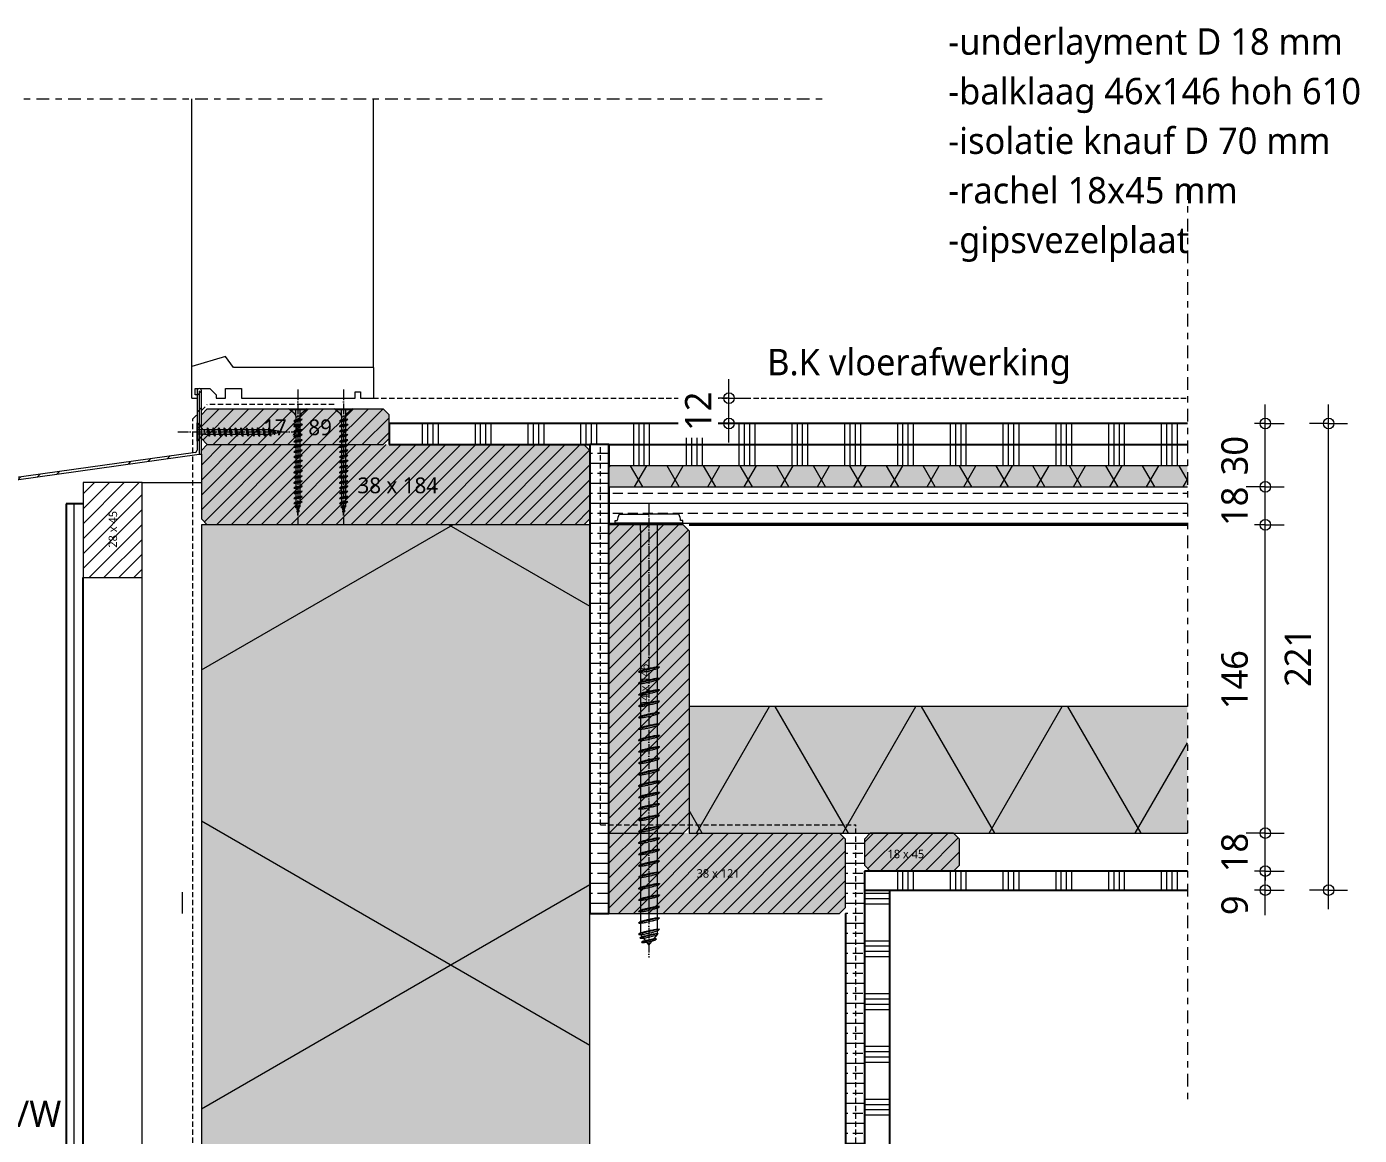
# Model space of a CAD drawing. Header units: millimetres. Extents: x 2927 to 18500, y -7154 to 6447.
# Drawn here: x 15997 to 16629, y -25 to 500 of the extents above; entities that cross this region are included whole.
import ezdxf

# ---------------------------------------------------------------- set-up
doc = ezdxf.new("R2010")
doc.units = ezdxf.units.MM
for name, pattern in [('MV_center', [15, 6, -3, 3, -3]), ('MV_hartlijn_staal', [6.6, 5, -0.8, 0, -0.8]), ('MV_hidden', [3.75, 2.5, -1.25])]:
    doc.linetypes.add(name, pattern=pattern)
for name, color, linetype, lineweight in [('A-ANNO-DIMS', 211, 'Continuous', 13), ('A-ANNO-DIMS-5', 211, 'Continuous', 13), ('A-ANNO-NOTE', 131, 'Continuous', 18), ('A-DETL', 90, 'Continuous', 13), ('A-DETL-GENF', 92, 'Continuous', 18), ('A-DETL-MEDM', 33, 'Continuous', 18), ('G-ANNO-TEXT', 231, 'Continuous', 13)]:
    doc.layers.add(name, color=color, linetype=linetype, lineweight=lineweight)
doc.styles.add('Segoe UI', font='segoeui.ttf', dxfattribs={"height": 7.5})
doc.styles.add('Segoe UI_1', font='segoeui.ttf', dxfattribs={"height": 4})
doc.styles.add('Segoe UI_3', font='segoeui.ttf', dxfattribs={"height": 12.5})
doc.dimstyles.new('2_5_mm', dxfattribs={"dimscale": 304.8, "dimtxt": 13.092049, "dimasz": 0.016404, "dimexe": 0.029528, "dimexo": 0.0625, "dimgap": 0.014764, "dimtad": 1, "dimdec": 0, "dimzin": 0, "dimdsep": 46, "dimtxsty": 'Segoe UI_3', "dimblk1": 'DOTBLANK', "dimblk2": 'DOTBLANK', "dimsah": 1, "dimcen": 0.09, "dimdle": 0.029528, "dimazin": 0, "dimtfac": 1, "dimtdec": 4, "dimtix": 1, "dimtmove": 0, "dimatfit": 3, "dimfxl": 0.029528, "dimfxlon": 1, "dimtvp": 1, "dimtfill": 1, "dimtolj": 1, "dimtzin": 0, "dimarcsym": 2})
doc.dimstyles.new('2_5_mm_2', dxfattribs={"dimscale": 304.8, "dimtxt": 13.092049, "dimasz": 0.016404, "dimexe": 0.029528, "dimexo": 0.0625, "dimgap": 0.014764, "dimtad": 1, "dimdec": 0, "dimzin": 0, "dimdsep": 46, "dimtxsty": 'Segoe UI_3', "dimblk1": 'DOTBLANK', "dimblk2": 'DOTBLANK', "dimsah": 1, "dimcen": 0.09, "dimdle": 0.029528, "dimazin": 0, "dimtfac": 1, "dimtdec": 4, "dimtix": 1, "dimtmove": 1, "dimatfit": 3, "dimfxl": 0.029528, "dimfxlon": 1, "dimtvp": 1, "dimtfill": 1, "dimtolj": 1, "dimtzin": 0, "dimarcsym": 2})
pattern_1 = [(0, (0, 0), (0, 9.476), []), (0, (0, 4.738), (0, 9.476), [4.738, -2.369])]
pattern_2 = [(90, (10, 0), (-25, 1e-15), []), (90, (12.5, 0), (-25, 1e-15), []), (90, (15, 0), (-25, 1e-15), []), (90, (17.5, 0), (-25, 1e-15), [])]

# ---------------------------------------------------------------- blocks, each defined once
blk = doc.blocks.new('00 hout-rechthoekig - SLS 38x121-4311491-Details Domera')
at = {"layer": 'A-DETL-GENF'}
blk.add_hatch(color=256, dxfattribs=at).paths.add_polyline_path([(9, -38), (118.17, -38), (121, -35.17), (121, -2.83), (118.17, 0), (9, 0), (9, -35.17)])
at = {"layer": 'A-DETL-MEDM', "lineweight": 13}
h = blk.add_hatch(dxfattribs=at)
h.set_pattern_fill('FP_306', color=256, style=0, pattern_type=2)
h.set_pattern_definition([(45, (-16264.233, -118.484), (-3.5355339, 3.5355339), [])])
h.paths.add_polyline_path([(9, -38), (118.17, -38), (121, -35.17), (121, -2.83), (118.17, 0), (9, 0), (9, -35.17)])
at = {"layer": 'A-DETL-MEDM'}
for p, q in [((118.17, 0), (121, -2.83)), ((118.17, 0), (121, -2.83)), ((121, -35.17), (121, -2.83)), ((121, -35.17), (118.17, -38)), ((118.17, -38), (121, -35.17)), ((9, -38), (118.17, -38))]:
    blk.add_line(p, q, dxfattribs=at)
blk = doc.blocks.new('42_isolatie - Type 1-4084879-Details Domera')
at = {"layer": 'A-DETL-GENF'}
blk.add_hatch(color=256, dxfattribs=at).paths.add_polyline_path([(236.28, 0.8), (236.28, 60.8), (0.28, 60.8), (0.28, 0.8), (128.28, 0.8)])
at = {"layer": 'A-DETL-GENF', "lineweight": 13}
h = blk.add_hatch(dxfattribs=at)
h.set_pattern_fill('FP_308', color=256, style=0, pattern_type=2)
h.set_pattern_definition([(60, (0, 60.8), (-51.962, 30), []), (120, (0, 60.8), (-51.962, -30), [])])
h.paths.add_polyline_path([(236.28, 0.8), (236.28, 60.8), (0.28, 60.8), (0.28, 0.8), (128.28, 0.8)])
at = {"layer": 'A-DETL-GENF'}
for p, q in [((236.28, 60.8), (0.28, 60.8)), ((0.28, 60.8), (0.28, 3.63)), ((236.28, 60.8), (0.28, 60.8)), ((0.28, 3.63), (0.28, 0.8)), ((0.28, 0.8), (83.28, 0.8)), ((0.28, 0.8), (83.28, 0.8)), ((128.28, 0.8), (236.28, 0.8)), ((128.28, 0.8), (236.28, 0.8))]:
    blk.add_line(p, q, dxfattribs=at)
blk = doc.blocks.new('00 hout-rechthoekig - SLS 38x184-V255-Details Domera')
at = {"layer": 'A-DETL-GENF'}
blk.add_hatch(color=256, dxfattribs=at).paths.add_polyline_path([(134.76, -38), (181.17, -38), (184, -35.17), (184, -2.83), (181.17, 0), (2.83, 0), (0, -2.9), (0, -35.17), (2.83, -38)])
at = {"layer": 'A-DETL-MEDM', "lineweight": 13}
h = blk.add_hatch(dxfattribs=at)
h.set_pattern_fill('FP_310', color=256, style=0, pattern_type=2)
h.set_pattern_definition([(45, (-16080.233, -302.484), (-3.5355339, 3.5355339), [])])
h.paths.add_polyline_path([(134.76, -38), (181.17, -38), (184, -35.17), (184, -2.83), (181.17, 0), (2.83, 0), (0, -2.9), (0, -35.17), (2.83, -38)])
at = {"layer": 'A-DETL-MEDM'}
for p, q in [((0, -2.83), (2.83, 0)), ((2.83, 0), (0, -2.83)), ((181.17, 0), (184, -2.83)), ((0, -4.5), (0, -35.17)), ((181.17, 0), (184, -2.83)), ((2.83, -38), (0, -35.17)), ((0, -35.17), (2.83, -38)), ((184, -35.17), (181.17, -38)), ((181.17, -38), (184, -35.17))]:
    blk.add_line(p, q, dxfattribs=at)
blk = doc.blocks.new('00 hout-rechthoekig - SLS 17x89-4311496-Details Domera')
at = {"layer": 'A-DETL-GENF'}
blk.add_hatch(color=256, dxfattribs=at).paths.add_polyline_path([(86.17, -17), (89, -14.17), (89, -2.83), (86.17, 0), (2.83, 0), (0, -2.83), (0, -14.17), (2.83, -17)])
at = {"layer": 'A-DETL-MEDM', "lineweight": 13}
h = blk.add_hatch(dxfattribs=at)
h.set_pattern_fill('FP_333', color=256, style=0, pattern_type=2)
h.set_pattern_definition([(45, (-16080.233, -319.484), (-3.5355339, 3.5355339), [])])
h.paths.add_polyline_path([(86.17, -17), (89, -14.17), (89, -2.83), (86.17, 0), (2.83, 0), (0, -2.83), (0, -14.17), (2.83, -17)])
at = {"layer": 'A-DETL-MEDM'}
for p, q in [((0, -2.83), (2.83, 0)), ((2.83, 0), (0, -2.83)), ((2.83, 0), (86.17, 0)), ((86.17, 0), (89, -2.83)), ((86.17, 0), (89, -2.83)), ((89, -7), (89, -2.83)), ((2.83, -17), (0, -14.17)), ((0, -14.17), (2.83, -17)), ((2.83, -17), (86.17, -17)), ((89, -14.17), (86.17, -17)), ((86.17, -17), (89, -14.17))]:
    blk.add_line(p, q, dxfattribs=at)
blk = doc.blocks.new('28 schroeven 2D - Verzonken schroef 4_0x50mm-V274-Details Domera')
at = {"layer": 'A-DETL-GENF', "linetype": 'MV_hartlijn_staal', "lineweight": 13}
blk.add_line((0, 9.1), (0, -55), dxfattribs=at)
at = {"layer": 'A-DETL-GENF', "lineweight": 5}
for p, q in [((-4.4, 0), (4.4, 0)), ((-1.54, -2.4), (-4.4, 0)), ((4.4, 0), (1.54, -2.4)), ((-4.04, -0.3), (4.04, -0.3)), ((2, -4.97), (-2, -5.9)), ((-2, -5.9), (-1.25, -5.26)), ((-1, -4), (1.03, -3.26)), ((-1, -3.55), (-1, -45)), ((1, -45), (1, -3.55)), ((1.25, -5.61), (2, -4.97)), ((2, -7.41), (-2, -8.34)), ((-2, -8.34), (-1.25, -7.7)), ((2, -9.84), (-2, -10.77)), ((-2, -10.77), (-1.25, -10.13)), ((2, -12.28), (-2, -13.21)), ((-2, -13.21), (-1.25, -12.57)), ((1.25, -8.05), (2, -7.41)), ((1.25, -10.48), (2, -9.84)), ((1.25, -12.92), (2, -12.28)), ((2, -14.72), (-2, -15.65)), ((-2, -15.65), (-1.25, -15.01)), ((2, -17.15), (-2, -18.09)), ((-2, -18.09), (-1.25, -17.45)), ((1.25, -15.36), (2, -14.72)), ((1.25, -17.79), (2, -17.15)), ((2, -19.59), (-2, -20.52)), ((-2, -20.52), (-1.25, -19.88)), ((2, -22.03), (-2, -22.96)), ((-2, -22.96), (-1.25, -22.32)), ((2, -24.47), (-2, -25.4)), ((-2, -25.4), (-1.25, -24.76)), ((1.25, -20.23), (2, -19.59)), ((1.25, -22.67), (2, -22.03)), ((1.25, -25.11), (2, -24.47)), ((2, -26.9), (-2, -27.83)), ((-2, -27.83), (-1.25, -27.19)), ((2, -29.34), (-2, -30.27)), ((-2, -30.27), (-1.25, -29.63)), ((1.25, -27.54), (2, -26.9)), ((1.25, -29.98), (2, -29.34)), ((2, -31.78), (-2, -32.71)), ((-2, -32.71), (-1.25, -32.07)), ((2, -34.21), (-2, -35.15)), ((-2, -35.15), (-1.25, -34.51)), ((2, -36.65), (-2, -37.58)), ((-2, -37.58), (-1.25, -36.94)), ((1.25, -32.42), (2, -31.78)), ((1.25, -34.85), (2, -34.21)), ((1.25, -37.29), (2, -36.65)), ((2, -39.09), (-2, -40.02)), ((-2, -40.02), (-1.25, -39.38)), ((2, -41.53), (-2, -42.46)), ((-2, -42.46), (-1.25, -41.82)), ((2, -43.96), (-2, -44.89)), ((1.25, -39.73), (2, -39.09)), ((1.25, -42.17), (2, -41.53)), ((1.25, -44.6), (2, -43.96)), ((-2, -44.89), (-1.25, -44.25)), ((-1.26, -46.66), (-0.51, -46.02)), ((1.26, -46.07), (-1.26, -46.66)), ((-1, -45), (0, -50)), ((-0.52, -48.71), (0.23, -48.07)), ((0.52, -48.47), (-0.52, -48.71)), ((-0.23, -49.11), (0.52, -48.47)), ((0, -50), (1, -45)), ((0.51, -46.71), (1.26, -46.07))]:
    blk.add_line(p, q, dxfattribs=at)
at = {"layer": 'A-DETL-GENF'}
for p, q in [((-1, -3.55), (-1, 0)), ((1, -3.55), (1, 0))]:
    blk.add_line(p, q, dxfattribs=at)
at = {"layer": 'A-DETL-GENF', "lineweight": 5}
for centre, start, end in [((-2.5, -3.55), 360, 50), ((2.5, -3.55), 130, 180)]:
    blk.add_arc(centre, 1.5, start, end, dxfattribs=at)
for points in [[(-2, -5.9), (-1.5, -6.14), (1.25, -5.61)], [(-1.25, -5.26), (1.8, -4.75), (2, -4.97)], [(-2, -8.34), (-1.5, -8.58), (1.25, -8.05)], [(-2, -10.77), (-1.5, -11.01), (1.25, -10.48)], [(-1.25, -7.7), (1.8, -7.19), (2, -7.41)], [(-1.25, -10.13), (1.8, -9.62), (2, -9.84)], [(-1.25, -12.57), (1.8, -12.06), (2, -12.28)], [(-2, -13.21), (-1.5, -13.45), (1.25, -12.92)], [(-2, -15.65), (-1.5, -15.89), (1.25, -15.36)], [(-2, -18.09), (-1.5, -18.33), (1.25, -17.79)], [(-1.25, -15.01), (1.8, -14.5), (2, -14.72)], [(-1.25, -17.45), (1.8, -16.94), (2, -17.15)], [(-2, -20.52), (-1.5, -20.76), (1.25, -20.23)], [(-2, -22.96), (-1.5, -23.2), (1.25, -22.67)], [(-2, -25.4), (-1.5, -25.64), (1.25, -25.11)], [(-1.25, -19.88), (1.8, -19.37), (2, -19.59)], [(-1.25, -22.32), (1.8, -21.81), (2, -22.03)], [(-1.25, -24.76), (1.8, -24.25), (2, -24.47)], [(-2, -27.83), (-1.5, -28.07), (1.25, -27.54)], [(-2, -30.27), (-1.5, -30.51), (1.25, -29.98)], [(-1.25, -27.19), (1.8, -26.68), (2, -26.9)], [(-1.25, -29.63), (1.8, -29.12), (2, -29.34)], [(-2, -32.71), (-1.5, -32.95), (1.25, -32.42)], [(-2, -35.15), (-1.5, -35.39), (1.25, -34.85)], [(-2, -37.58), (-1.5, -37.82), (1.25, -37.29)], [(-1.25, -32.07), (1.8, -31.56), (2, -31.78)], [(-1.25, -34.51), (1.8, -34), (2, -34.21)], [(-1.25, -36.94), (1.8, -36.43), (2, -36.65)], [(-2, -40.02), (-1.5, -40.26), (1.25, -39.73)], [(-2, -42.46), (-1.5, -42.7), (1.25, -42.17)], [(-1.25, -39.38), (1.8, -38.87), (2, -39.09)], [(-1.25, -41.82), (1.8, -41.31), (2, -41.53)], [(-1.25, -44.25), (1.8, -43.74), (2, -43.96)], [(-2, -44.89), (-1.5, -45.13), (1.25, -44.6)], [(-1.26, -46.66), (-1, -46.82), (0.51, -46.71)], [(-0.52, -48.71), (-0.51, -48.79), (-0.23, -49.11)], [(-0.51, -46.02), (1.16, -45.94), (1.26, -46.07)], [(0.23, -48.07), (0.53, -48.42), (0.52, -48.47)]]:
    blk.add_open_spline(points, degree=2, dxfattribs=at)
blk = doc.blocks.new('42_isolatie - Type 1-4084874-Details Domera')
at = {"layer": 'A-DETL-GENF'}
blk.add_hatch(color=256, dxfattribs=at).paths.add_polyline_path([(274.28, 0.8), (274.28, 10.8), (0.28, 10.8), (0.28, 0.8)])
at = {"layer": 'A-DETL-GENF', "lineweight": 13}
h = blk.add_hatch(dxfattribs=at)
h.set_pattern_fill('FP_309', color=256, style=0, pattern_type=2)
h.set_pattern_definition([(60, (-2375.531, 120.812), (-12.99038, 7.5), []), (120, (-2375.531, 120.812), (-12.99038, -7.5), [])])
h.paths.add_polyline_path([(274.28, 0.8), (274.28, 10.8), (0.28, 10.8), (0.28, 0.8)])
at = {"layer": 'A-DETL-GENF'}
for p, q in [((274.28, 10.8), (0.28, 10.8)), ((0.28, 10.8), (0.28, 0.8)), ((274.28, 10.8), (0.28, 10.8)), ((0.28, 0.8), (274.28, 0.8)), ((0.28, 0.8), (274.28, 0.8))]:
    blk.add_line(p, q, dxfattribs=at)
blk = doc.blocks.new('00 hout-rechthoekig - Vuren 44x146-V278-Details Domera')
at = {"layer": 'A-DETL-GENF'}
blk.add_hatch(color=256, dxfattribs=at).paths.add_polyline_path([(146, -38), (146, -2.83), (143.17, 0), (2.83, 0), (0, -2.83), (0, -38), (143.17, -38)])
at = {"layer": 'A-DETL-MEDM', "lineweight": 13}
h = blk.add_hatch(dxfattribs=at)
h.set_pattern_fill('FP_336', color=256, style=0, pattern_type=2)
h.set_pattern_definition([(135, (264.484, -16311.233), (-3.5355339, -3.5355339), [])])
h.paths.add_polyline_path([(146, -38), (146, -2.83), (143.17, 0), (2.83, 0), (0, -2.83), (0, -38), (143.17, -38)])
at = {"layer": 'A-DETL-MEDM'}
for p, q in [((0, -2.83), (2.83, 0)), ((2.83, 0), (0, -2.83)), ((2.83, 0), (143.17, 0)), ((143.17, 0), (146, -2.83)), ((0, -2.83), (0, -38)), ((143.17, 0), (146, -2.83)), ((146, -38), (146, -2.83))]:
    blk.add_line(p, q, dxfattribs=at)
blk = doc.blocks.new('00 hout-rechthoekig - Vuren 18x45-V279-Details Domera')
at = {"layer": 'A-DETL-GENF'}
blk.add_hatch(color=256, dxfattribs=at).paths.add_polyline_path([(42.17, 0), (2.83, 0), (0, -2.83), (0, -15.17), (2.83, -18), (42.17, -18), (45, -15.17), (45, -2.83)])
at = {"layer": 'A-DETL-MEDM', "lineweight": 13}
h = blk.add_hatch(dxfattribs=at)
h.set_pattern_fill('FP_337', color=256, style=0, pattern_type=2)
h.set_pattern_definition([(225, (16439.233, 100.484), (3.5355339, -3.5355339), [])])
h.paths.add_polyline_path([(42.17, 0), (2.83, 0), (0, -2.83), (0, -15.17), (2.83, -18), (42.17, -18), (45, -15.17), (45, -2.83)])
at = {"layer": 'A-DETL-MEDM'}
for p, q in [((0, -2.83), (2.83, 0)), ((2.83, 0), (0, -2.83)), ((42.17, 0), (45, -2.83)), ((0, -2.83), (0, -15.17)), ((42.17, 0), (45, -2.83)), ((45, -15.17), (45, -2.83)), ((2.83, -18), (0, -15.17)), ((0, -15.17), (2.83, -18)), ((2.83, -18), (42.17, -18)), ((45, -15.17), (42.17, -18)), ((42.17, -18), (45, -15.17))]:
    blk.add_line(p, q, dxfattribs=at)
blk = doc.blocks.new('42_isolatie - Type 1-4084875-Details Domera')
at = {"layer": 'A-DETL-GENF'}
blk.add_hatch(color=256, dxfattribs=at).paths.add_polyline_path([(219.74, 0.8), (669.88, 0.8), (669.88, 184.8), (219.74, 184.8), (219.74, 50.04)])
at = {"layer": 'A-DETL-GENF', "lineweight": 13}
h = blk.add_hatch(dxfattribs=at)
h.set_pattern_fill('FP_24', color=256, style=0, pattern_type=2)
h.set_pattern_definition([(60, (-2126.39, 181.76), (-155.885, 90), []), (120, (-2126.39, 181.76), (-155.885, -90), [])])
h.paths.add_polyline_path([(219.74, 0.8), (669.88, 0.8), (669.88, 184.8), (219.74, 184.8), (219.74, 50.04)])
at = {"layer": 'A-DETL-GENF'}
for p, q in [((669.88, 184.8), (219.74, 184.8)), ((669.88, 184.8), (219.74, 184.8)), ((669.88, 0.8), (669.88, 184.8)), ((669.88, 0.8), (669.88, 184.8)), ((219.74, 0.8), (485.88, 0.8)), ((219.74, 0.8), (485.88, 0.8)), ((485.88, 0.8), (669.88, 0.8))]:
    blk.add_line(p, q, dxfattribs=at)
blk = doc.blocks.new('28 schroeven 2D - Tellerkop-schroef 10_0x200mm-4082163-Details Domera')
at = {"layer": 'A-DETL-GENF', "linetype": 'MV_hartlijn_staal', "lineweight": 13}
blk.add_line((0, 9.1), (0, -205.9), dxfattribs=at)
at = {"layer": 'A-DETL-GENF', "lineweight": 5}
for p, q in [((-16, 0), (-16, 1)), ((-16, 1), (-15, 1)), ((-14.2, 4), (0, 4)), ((14.2, 4), (0, 4)), ((16, 1), (15, 1)), ((16, 0), (16, 1)), ((-16, 0), (16, 0)), ((-4, -3.55), (-4, -195)), ((4, -195), (4, -3.55)), ((5, -68.31), (-5, -70.64)), ((4.25, -68.95), (5, -68.31)), ((-5, -70.64), (-4.25, -70)), ((5, -73.71), (-5, -76.04)), ((-5, -76.04), (-4.25, -75.4)), ((4.25, -74.35), (5, -73.71)), ((5, -79.12), (-5, -81.44)), ((-5, -81.44), (-4.25, -80.8)), ((4.25, -79.76), (5, -79.12)), ((5, -84.52), (-5, -86.85)), ((-5, -86.85), (-4.25, -86.21)), ((4.25, -85.16), (5, -84.52)), ((5, -89.92), (-5, -92.25)), ((-5, -92.25), (-4.25, -91.61)), ((4.25, -90.56), (5, -89.92)), ((5, -95.32), (-5, -97.65)), ((-5, -97.65), (-4.25, -97.01)), ((5, -100.73), (-5, -103.05)), ((4.25, -95.96), (5, -95.32)), ((4.25, -101.37), (5, -100.73)), ((-5, -103.05), (-4.25, -102.41)), ((5, -106.13), (-5, -108.46)), ((4.25, -106.77), (5, -106.13)), ((-5, -108.46), (-4.25, -107.82)), ((5, -111.53), (-5, -113.86)), ((-5, -113.86), (-4.25, -113.22)), ((4.25, -112.17), (5, -111.53)), ((5, -116.93), (-5, -119.26)), ((-5, -119.26), (-4.25, -118.62)), ((4.25, -117.57), (5, -116.93)), ((5, -122.34), (-5, -124.66)), ((-5, -124.66), (-4.25, -124.02)), ((4.25, -122.98), (5, -122.34)), ((5, -127.74), (-5, -130.07)), ((-5, -130.07), (-4.25, -129.43)), ((4.25, -128.38), (5, -127.74)), ((5, -133.14), (-5, -135.47)), ((-5, -135.47), (-4.25, -134.83)), ((5, -138.54), (-5, -140.87)), ((4.25, -133.78), (5, -133.14)), ((4.25, -139.18), (5, -138.54)), ((-5, -140.87), (-4.25, -140.23)), ((5, -143.94), (-5, -146.27)), ((4.25, -144.58), (5, -143.94)), ((-5, -146.27), (-4.25, -145.63)), ((5, -149.35), (-5, -151.68)), ((-5, -151.68), (-4.25, -151.04)), ((4.25, -149.99), (5, -149.35)), ((5, -154.75), (-5, -157.08)), ((-5, -157.08), (-4.25, -156.44)), ((4.25, -155.39), (5, -154.75)), ((5, -160.15), (-5, -162.48)), ((-5, -162.48), (-4.25, -161.84)), ((4.25, -160.79), (5, -160.15)), ((5, -165.55), (-5, -167.88)), ((-5, -167.88), (-4.25, -167.24)), ((4.25, -166.19), (5, -165.55)), ((5, -170.96), (-5, -173.28)), ((-5, -173.28), (-4.25, -172.64)), ((5, -176.36), (-5, -178.69)), ((4.25, -171.6), (5, -170.96)), ((4.25, -177), (5, -176.36)), ((-5, -178.69), (-4.25, -178.05)), ((5, -181.76), (-5, -184.09)), ((4.25, -182.4), (5, -181.76)), ((-5, -184.09), (-4.25, -183.45)), ((5, -187.16), (-5, -189.49)), ((-5, -189.49), (-4.25, -188.85)), ((4.25, -187.8), (5, -187.16)), ((5, -192.57), (-5, -194.89)), ((-5, -194.89), (-4.25, -194.25)), ((4.26, -194.67), (-4.26, -196.66)), ((-4, -195), (0, -200)), ((0, -200), (4, -195)), ((3.51, -195.31), (4.26, -194.67)), ((4.25, -193.21), (5, -192.57)), ((-4.26, -196.66), (-3.51, -196.02)), ((3.52, -197.07), (-3.52, -198.71)), ((-3.52, -198.71), (-2.77, -198.07)), ((2.77, -197.71), (3.52, -197.07))]:
    blk.add_line(p, q, dxfattribs=at)
at = {"layer": 'A-DETL-GENF'}
for p, q in [((-4, -3.55), (-4, 0)), ((4, -3.55), (4, 0))]:
    blk.add_line(p, q, dxfattribs=at)
at = {"layer": 'A-DETL-GENF', "lineweight": 5}
for centre, start, end in [((-6.79, 0.41), 154.12592, 175.87408), ((6.79, 0.41), 4.12592, 25.87408)]:
    blk.add_arc(centre, 8.23, start, end, dxfattribs=at)
for points in [[(-5, -70.64), (-3.5, -71.2), (4.25, -68.95)], [(-4.25, -70), (4.37, -67.74), (5, -68.31)], [(-5, -76.04), (-3.5, -76.6), (4.25, -74.35)], [(-4.25, -75.4), (4.37, -73.14), (5, -73.71)], [(-5, -81.44), (-3.5, -82), (4.25, -79.76)], [(-4.25, -80.8), (4.37, -78.54), (5, -79.12)], [(-5, -86.85), (-3.5, -87.41), (4.25, -85.16)], [(-4.25, -86.21), (4.37, -83.95), (5, -84.52)], [(-5, -92.25), (-3.5, -92.81), (4.25, -90.56)], [(-4.25, -91.61), (4.37, -89.35), (5, -89.92)], [(-5, -97.65), (-3.5, -98.21), (4.25, -95.96)], [(-4.25, -97.01), (4.37, -94.75), (5, -95.32)], [(-4.25, -102.41), (4.37, -100.15), (5, -100.73)], [(-5, -103.05), (-3.5, -103.61), (4.25, -101.37)], [(-5, -108.46), (-3.5, -109.02), (4.25, -106.77)], [(-4.25, -107.82), (4.37, -105.56), (5, -106.13)], [(-5, -113.86), (-3.5, -114.42), (4.25, -112.17)], [(-4.25, -113.22), (4.37, -110.96), (5, -111.53)], [(-5, -119.26), (-3.5, -119.82), (4.25, -117.57)], [(-4.25, -118.62), (4.37, -116.36), (5, -116.93)], [(-5, -124.66), (-3.5, -125.22), (4.25, -122.98)], [(-4.25, -124.02), (4.37, -121.76), (5, -122.34)], [(-5, -130.07), (-3.5, -130.62), (4.25, -128.38)], [(-4.25, -129.43), (4.37, -127.16), (5, -127.74)], [(-5, -135.47), (-3.5, -136.03), (4.25, -133.78)], [(-4.25, -134.83), (4.37, -132.57), (5, -133.14)], [(-4.25, -140.23), (4.37, -137.97), (5, -138.54)], [(-5, -140.87), (-3.5, -141.43), (4.25, -139.18)], [(-5, -146.27), (-3.5, -146.83), (4.25, -144.58)], [(-4.25, -145.63), (4.37, -143.37), (5, -143.94)], [(-5, -151.68), (-3.5, -152.23), (4.25, -149.99)], [(-4.25, -151.04), (4.37, -148.77), (5, -149.35)], [(-5, -157.08), (-3.5, -157.64), (4.25, -155.39)], [(-4.25, -156.44), (4.37, -154.18), (5, -154.75)], [(-5, -162.48), (-3.5, -163.04), (4.25, -160.79)], [(-4.25, -161.84), (4.37, -159.58), (5, -160.15)], [(-5, -167.88), (-3.5, -168.44), (4.25, -166.19)], [(-4.25, -167.24), (4.37, -164.98), (5, -165.55)], [(-5, -173.28), (-3.5, -173.84), (4.25, -171.6)], [(-4.25, -172.64), (4.37, -170.38), (5, -170.96)], [(-4.25, -178.05), (4.37, -175.79), (5, -176.36)], [(-5, -178.69), (-3.5, -179.25), (4.25, -177)], [(-5, -184.09), (-3.5, -184.65), (4.25, -182.4)], [(-4.25, -183.45), (4.37, -181.19), (5, -181.76)], [(-5, -189.49), (-3.5, -190.05), (4.25, -187.8)], [(-4.25, -188.85), (4.37, -186.59), (5, -187.16)], [(-5, -194.89), (-3.5, -195.45), (4.25, -193.21)], [(-4.26, -196.66), (-3.01, -197.14), (3.51, -195.31)], [(-4.25, -194.25), (4.37, -191.99), (5, -192.57)], [(-3.51, -196.02), (3.73, -194.19), (4.26, -194.67)], [(-3.52, -198.71), (-2.51, -199.11), (2.77, -197.71)], [(-2.77, -198.07), (3.1, -196.67), (3.52, -197.07)]]:
    blk.add_open_spline(points, degree=2, dxfattribs=at)
blk = doc.blocks.new('00 hout rechthoekig - 28x45-V281-Details Domera')
at = {"layer": 'A-DETL-GENF', "lineweight": 13}
h = blk.add_hatch(dxfattribs=at)
h.set_pattern_fill('FP_340', color=256, style=0, pattern_type=2)
h.set_pattern_definition([(315, (-239.469, 16024.233), (3.5355339, 3.5355339), [])])
h.paths.add_polyline_path([(0, -28), (45, -28), (45, 0), (0, 0)])
at = {"layer": 'A-DETL-MEDM'}
for p, q in [((45, 0), (0, 0)), ((0, 0), (0, -28)), ((45, -28), (45, 0)), ((0, -28), (45, -28))]:
    blk.add_line(p, q, dxfattribs=at)
blk = doc.blocks.new('NLRS_00_DI_maskeer - Type 1-4234738-Details Domera')
at = {"layer": 'A-DETL-GENF', "linetype": 'MV_center'}
blk.add_line((-100, 0), (334.5, 0), dxfattribs=at)
blk = doc.blocks.new('NLRS_00_DI_maskeer - Type 1-4235190-Details Domera')
at = {"layer": 'A-DETL-GENF', "linetype": 'MV_center'}
blk.add_line((333, 0), (-100, 0), dxfattribs=at)
blk = doc.blocks.new('28 schroeven 2D - Verzonken schroef 4_0x40mm-3245472-Details Domera')
at = {"layer": 'A-DETL-GENF', "linetype": 'MV_hartlijn_staal', "lineweight": 13}
blk.add_line((0, 9.1), (0, -45.9), dxfattribs=at)
at = {"layer": 'A-DETL-GENF', "lineweight": 5}
for p, q in [((-4.4, 0), (4.4, 0)), ((-1.54, -2.4), (-4.4, 0)), ((4.4, 0), (1.54, -2.4)), ((-4.04, -0.3), (4.04, -0.3)), ((2, -4.97), (-2, -5.9)), ((-2, -5.9), (-1.25, -5.26)), ((-1, -4), (1.03, -3.26)), ((-1, -3.55), (-1, -35)), ((1, -35), (1, -3.55)), ((1.25, -5.61), (2, -4.97)), ((2, -7.6), (-2, -8.54)), ((-2, -8.54), (-1.25, -7.9)), ((2, -10.24), (-2, -11.17)), ((-2, -11.17), (-1.25, -10.53)), ((1.25, -8.24), (2, -7.6)), ((1.25, -10.88), (2, -10.24)), ((2, -12.88), (-2, -13.81)), ((-2, -13.81), (-1.25, -13.17)), ((2, -15.51), (-2, -16.44)), ((-2, -16.44), (-1.25, -15.8)), ((2, -18.15), (-2, -19.08)), ((-2, -19.08), (-1.25, -18.44)), ((1.25, -13.52), (2, -12.88)), ((1.25, -16.15), (2, -15.51)), ((1.25, -18.79), (2, -18.15)), ((2, -20.78), (-2, -21.71)), ((-2, -21.71), (-1.25, -21.07)), ((2, -23.42), (-2, -24.35)), ((-2, -24.35), (-1.25, -23.71)), ((1.25, -21.42), (2, -20.78)), ((1.25, -24.06), (2, -23.42)), ((2, -26.06), (-2, -26.99)), ((-2, -26.99), (-1.25, -26.35)), ((2, -28.69), (-2, -29.62)), ((-2, -29.62), (-1.25, -28.98)), ((2, -31.33), (-2, -32.26)), ((1.25, -26.7), (2, -26.06)), ((1.25, -29.33), (2, -28.69)), ((1.25, -31.97), (2, -31.33)), ((-2, -32.26), (-1.25, -31.62)), ((2, -33.96), (-2, -34.89)), ((-2, -34.89), (-1.25, -34.25)), ((-1.26, -36.66), (-0.51, -36.02)), ((1.26, -36.07), (-1.26, -36.66)), ((-1, -35), (0, -40)), ((0, -40), (1, -35)), ((0.51, -36.71), (1.26, -36.07)), ((1.25, -34.6), (2, -33.96)), ((-0.52, -38.71), (0.23, -38.07)), ((0.52, -38.47), (-0.52, -38.71)), ((-0.23, -39.11), (0.52, -38.47))]:
    blk.add_line(p, q, dxfattribs=at)
at = {"layer": 'A-DETL-GENF'}
for p, q in [((-1, -3.55), (-1, 0)), ((1, -3.55), (1, 0))]:
    blk.add_line(p, q, dxfattribs=at)
at = {"layer": 'A-DETL-GENF', "lineweight": 5}
for centre, start, end in [((-2.5, -3.55), 360, 50), ((2.5, -3.55), 130, 180)]:
    blk.add_arc(centre, 1.5, start, end, dxfattribs=at)
for points in [[(-2, -5.9), (-1.5, -6.14), (1.25, -5.61)], [(-1.25, -5.26), (1.8, -4.75), (2, -4.97)], [(-2, -8.54), (-1.5, -8.78), (1.25, -8.24)], [(-2, -11.17), (-1.5, -11.41), (1.25, -10.88)], [(-1.25, -7.9), (1.8, -7.39), (2, -7.6)], [(-1.25, -10.53), (1.8, -10.02), (2, -10.24)], [(-2, -13.81), (-1.5, -14.05), (1.25, -13.52)], [(-2, -16.44), (-1.5, -16.68), (1.25, -16.15)], [(-2, -19.08), (-1.5, -19.32), (1.25, -18.79)], [(-1.25, -13.17), (1.8, -12.66), (2, -12.88)], [(-1.25, -15.8), (1.8, -15.29), (2, -15.51)], [(-1.25, -18.44), (1.8, -17.93), (2, -18.15)], [(-2, -21.71), (-1.5, -21.96), (1.25, -21.42)], [(-2, -24.35), (-1.5, -24.59), (1.25, -24.06)], [(-1.25, -21.07), (1.8, -20.57), (2, -20.78)], [(-1.25, -23.71), (1.8, -23.2), (2, -23.42)], [(-2, -26.99), (-1.5, -27.23), (1.25, -26.7)], [(-2, -29.62), (-1.5, -29.86), (1.25, -29.33)], [(-1.25, -26.35), (1.8, -25.84), (2, -26.06)], [(-1.25, -28.98), (1.8, -28.47), (2, -28.69)], [(-1.25, -31.62), (1.8, -31.11), (2, -31.33)], [(-2, -32.26), (-1.5, -32.5), (1.25, -31.97)], [(-2, -34.89), (-1.5, -35.13), (1.25, -34.6)], [(-1.26, -36.66), (-1, -36.82), (0.51, -36.71)], [(-1.25, -34.25), (1.8, -33.74), (2, -33.96)], [(-0.51, -36.02), (1.16, -35.94), (1.26, -36.07)], [(-0.52, -38.71), (-0.51, -38.79), (-0.23, -39.11)], [(0.23, -38.07), (0.53, -38.42), (0.52, -38.47)]]:
    blk.add_open_spline(points, degree=2, dxfattribs=at)
blk = doc.blocks.new('DIMBLOCK374-Details Domera')
at = {"layer": 'A-ANNO-DIMS-5'}
for p, q in [((16584.13, 100.48), (16575.13, 100.48)), ((16584.13, 82.48), (16584.13, 100.48)), ((16584.13, 100.48), (16593.13, 100.48)), ((16584.13, 99.18), (16584.13, 95.98)), ((16584.13, 79.66), (16584.13, 99.18)), ((16584.13, 91.48), (16575.13, 91.48)), ((16584.13, 91.48), (16593.13, 91.48))]:
    blk.add_line(p, q, dxfattribs=at)
for centre in [(16584.13, 100.48), (16584.13, 91.48)]:
    blk.add_circle(centre, 2.5, dxfattribs=at)
at = {"layer": 'A-ANNO-DIMS-5', "color": 0, "insert": (16563.32, 79.66), "char_height": 12.5, "width": 11.4258, "attachment_point": 1, "rotation": 90, "line_spacing_factor": 1.142579, "style": 'Segoe UI_3', "bg_fill": 3, "box_fill_scale": 1.25, "bg_fill_color": 9, "bg_fill_true_color": 13158600, "bg_fill_transparency": 0}
blk.add_mtext('9', dxfattribs=at)
blk = doc.blocks.new('_DotBlank')
at = {"color": 0, "linetype": 'ByBlock', "lineweight": -2}
blk.add_line((-0.5, 0), (-1, 0), dxfattribs=at)
blk.add_circle((0, 0), 0.5, dxfattribs=at)
blk = doc.blocks.new('DIMBLOCK375-Details Domera')
at = {"layer": 'A-ANNO-DIMS-5'}
for p, q in [((16584.13, 118.48), (16575.13, 118.48)), ((16584.13, 100.48), (16584.13, 118.48)), ((16584.13, 118.48), (16593.13, 118.48)), ((16584.13, 100.48), (16575.13, 100.48)), ((16584.13, 100.48), (16593.13, 100.48))]:
    blk.add_line(p, q, dxfattribs=at)
for centre in [(16584.13, 118.48), (16584.13, 100.48)]:
    blk.add_circle(centre, 2.5, dxfattribs=at)
at = {"layer": 'A-ANNO-DIMS-5', "color": 0, "insert": (16563.32, 99.96), "char_height": 12.5, "width": 22.8516, "attachment_point": 1, "rotation": 90, "line_spacing_factor": 1.142579, "style": 'Segoe UI_3', "bg_fill": 3, "box_fill_scale": 1.25, "bg_fill_color": 9, "bg_fill_true_color": 13158600, "bg_fill_transparency": 0}
blk.add_mtext('18', dxfattribs=at)
blk = doc.blocks.new('DIMBLOCK376-Details Domera')
at = {"layer": 'A-ANNO-DIMS-5'}
for p, q in [((16584.13, 264.48), (16575.13, 264.48)), ((16584.13, 118.48), (16584.13, 264.48)), ((16584.13, 264.48), (16593.13, 264.48)), ((16584.13, 118.48), (16575.13, 118.48)), ((16584.13, 118.48), (16593.13, 118.48))]:
    blk.add_line(p, q, dxfattribs=at)
for centre in [(16584.13, 264.48), (16584.13, 118.48)]:
    blk.add_circle(centre, 2.5, dxfattribs=at)
at = {"layer": 'A-ANNO-DIMS-5', "color": 0, "insert": (16563.32, 177.2), "char_height": 12.5, "width": 34.2774, "attachment_point": 1, "rotation": 90, "line_spacing_factor": 1.142579, "style": 'Segoe UI_3', "bg_fill": 3, "box_fill_scale": 1.25, "bg_fill_color": 9, "bg_fill_true_color": 13158600, "bg_fill_transparency": 0}
blk.add_mtext('146', dxfattribs=at)
blk = doc.blocks.new('DIMBLOCK377-Details Domera')
at = {"layer": 'A-ANNO-DIMS-5'}
for p, q in [((16584.13, 282.48), (16575.13, 282.48)), ((16584.13, 264.48), (16584.13, 282.48)), ((16584.13, 282.48), (16593.13, 282.48)), ((16584.13, 264.48), (16575.13, 264.48)), ((16584.13, 264.48), (16593.13, 264.48))]:
    blk.add_line(p, q, dxfattribs=at)
for centre in [(16584.13, 282.48), (16584.13, 264.48)]:
    blk.add_circle(centre, 2.5, dxfattribs=at)
at = {"layer": 'A-ANNO-DIMS-5', "color": 0, "insert": (16563.32, 263.96), "char_height": 12.5, "width": 22.8516, "attachment_point": 1, "rotation": 90, "line_spacing_factor": 1.142579, "style": 'Segoe UI_3', "bg_fill": 3, "box_fill_scale": 1.25, "bg_fill_color": 9, "bg_fill_true_color": 13158600, "bg_fill_transparency": 0}
blk.add_mtext('18', dxfattribs=at)
blk = doc.blocks.new('DIMBLOCK378-Details Domera')
at = {"layer": 'A-ANNO-DIMS-5'}
for p, q in [((16584.13, 282.48), (16584.13, 321.48)), ((16584.13, 312.48), (16575.13, 312.48)), ((16584.13, 312.48), (16593.13, 312.48)), ((16584.13, 282.48), (16575.13, 282.48)), ((16584.13, 282.48), (16593.13, 282.48))]:
    blk.add_line(p, q, dxfattribs=at)
for centre in [(16584.13, 312.48), (16584.13, 282.48)]:
    blk.add_circle(centre, 2.5, dxfattribs=at)
at = {"layer": 'A-ANNO-DIMS-5', "color": 0, "insert": (16563.32, 287.96), "char_height": 12.5, "width": 22.8516, "attachment_point": 1, "rotation": 90, "line_spacing_factor": 1.142579, "style": 'Segoe UI_3', "bg_fill": 3, "box_fill_scale": 1.25, "bg_fill_color": 9, "bg_fill_true_color": 13158600, "bg_fill_transparency": 0}
blk.add_mtext('30', dxfattribs=at)
blk = doc.blocks.new('DIMBLOCK379-Details Domera')
at = {"layer": 'A-ANNO-DIMS-5'}
for p, q in [((16614.13, 82.48), (16614.13, 321.48)), ((16614.13, 312.48), (16605.13, 312.48)), ((16614.13, 312.48), (16623.13, 312.48)), ((16614.13, 91.48), (16605.13, 91.48)), ((16614.13, 91.48), (16623.13, 91.48))]:
    blk.add_line(p, q, dxfattribs=at)
for centre in [(16614.13, 312.48), (16614.13, 91.48)]:
    blk.add_circle(centre, 2.5, dxfattribs=at)
at = {"layer": 'A-ANNO-DIMS-5', "color": 0, "insert": (16593.32, 187.7), "char_height": 12.5, "width": 34.2774, "attachment_point": 1, "rotation": 90, "line_spacing_factor": 1.142579, "style": 'Segoe UI_3', "bg_fill": 3, "box_fill_scale": 1.25, "bg_fill_color": 9, "bg_fill_true_color": 13158600, "bg_fill_transparency": 0}
blk.add_mtext('221', dxfattribs=at)
blk = doc.blocks.new('DIMBLOCK410-Details Domera')
at = {"layer": 'A-ANNO-DIMS-5'}
for p, q in [((16330.12, 303.48), (16330.12, 333.48)), ((16330.12, 324.48), (16321.12, 324.48)), ((16330.12, 324.48), (16339.12, 324.48)), ((16330.12, 312.48), (16321.12, 312.48)), ((16330.12, 312.48), (16339.12, 312.48))]:
    blk.add_line(p, q, dxfattribs=at)
for centre in [(16330.12, 324.48), (16330.12, 312.48)]:
    blk.add_circle(centre, 2.5, dxfattribs=at)
at = {"layer": 'A-ANNO-DIMS-5', "color": 0, "insert": (16309.31, 308.96), "char_height": 12.5, "width": 22.8516, "attachment_point": 1, "rotation": 90, "line_spacing_factor": 1.142579, "style": 'Segoe UI_3', "bg_fill": 3, "box_fill_scale": 1.25, "bg_fill_color": 9, "bg_fill_true_color": 13158600, "bg_fill_transparency": 0}
blk.add_mtext('12', dxfattribs=at)

msp = doc.modelspace()

# ---------------------------------------------------------------- hatches: boundary and pattern name
at = {"layer": 'A-DETL-GENF', "lineweight": 13}
h = msp.add_hatch(dxfattribs=at)
h.set_pattern_fill('FP_332', color=253, style=0, pattern_type=2)
h.set_pattern_definition([(45, (0, 0), (-22.45064, 22.45064), []), (45, (7.937, 0), (0, 44.90128), []), (45, (-7.937, 0), (0, 44.90128), [])])
h.paths.add_polyline_path([(15975.26, 251.16), (15984.03, 259.93), (15983.33, 260.64), (15976.26, 253.57), (15976.26, 283.51), (16079.23, 297.98), (16080.23, 297.98), (16080.2, 328.24), (16080.1, 328.48), (16079.94, 328.69), (16079.73, 328.85), (16079.49, 328.95), (16079.23, 328.98), (16078.97, 328.95), (16078.73, 328.85), (16078.53, 328.69), (16078.37, 328.48), (16078.27, 328.24), (16078.23, 327.98), (16078.19, 299.58), (16078.08, 299.31), (16077.9, 299.07), (16077.67, 298.88), (16077.39, 298.76), (15975.83, 284.49), (15975.48, 284.21), (15975.28, 283.81), (15975.26, 283.58)])
h = msp.add_hatch(dxfattribs=at)
h.set_pattern_fill('FP_6', color=253, style=0, pattern_type=2)
h.set_pattern_definition(pattern_2)
h.paths.add_polyline_path([(16264.23, 302.48), (16547.23, 302.48), (16547.23, 312.48), (16169.23, 312.48), (16169.23, 302.48), (16214.99, 302.48)])
h = msp.add_hatch(dxfattribs=at)
h.set_pattern_fill('FP_4', color=250, style=0, pattern_type=2)
h.set_pattern_definition(pattern_1)
h.paths.add_polyline_path([(16273.23, 80.48), (16273.23, 302.48), (16264.23, 302.48), (16264.23, 80.48)])
h = msp.add_hatch(dxfattribs=at)
h.set_pattern_fill('FP_6', color=253, style=0, pattern_type=2)
h.set_pattern_definition(pattern_2)
h.paths.add_polyline_path([(16273.23, 292.48), (16547.23, 292.48), (16547.23, 302.48), (16273.23, 302.48)])
h = msp.add_hatch(dxfattribs=at)
h.set_pattern_fill('FP_4', color=250, style=0, pattern_type=2)
h.set_pattern_definition(pattern_1)
h.paths.add_polyline_path([(16308.41, 264.48), (16547.23, 264.48), (16547.23, 282.48), (16273.23, 282.48), (16273.23, 264.48)])
h = msp.add_hatch(dxfattribs=at)
h.set_pattern_fill('FP_338', color=250, style=0, pattern_type=2)
h.set_pattern_definition([(90, (0, 0), (-7.5, 5e-16), [])])
h.paths.add_polyline_path([(16024.23, -185.66), (16024.23, 274.47), (16016.23, 274.47), (16016.23, -185.66)])
h = msp.add_hatch(dxfattribs=at)
h.set_pattern_fill('FP_4', color=250, style=0, pattern_type=2)
h.set_pattern_definition(pattern_1)
h.paths.add_polyline_path([(16385.23, -185.66), (16394.23, -185.66), (16394.23, 118.48), (16385.23, 118.48), (16385.23, 80.48)])
h = msp.add_hatch(dxfattribs=at)
h.set_pattern_fill('FP_6', color=253, style=0, pattern_type=2)
h.set_pattern_definition(pattern_2)
h.paths.add_polyline_path([(16547.23, 91.48), (16547.23, 100.48), (16394.23, 100.48), (16394.23, 91.48)])
h = msp.add_hatch(dxfattribs=at)
h.set_pattern_fill('FP_144', color=253, style=0, pattern_type=2)
h.set_pattern_definition([(0, (0, 10), (0, 25), []), (0, (0, 12.5), (0, 25), []), (0, (0, 15), (0, 25), []), (0, (0, 17.5), (0, 25), [])])
h.paths.add_polyline_path([(16406.23, -185.66), (16406.23, 91.48), (16394.23, 91.48), (16394.23, -185.66)])

# ---------------------------------------------------------------- linework, layer by layer
at = {"layer": 'A-DETL', "lineweight": 18}
for p, q in [((16075.73, 339.42), (16075.73, 466.23)), ((16161.69, 338.94), (16161.69, 466.23)), ((16091.64, 344.28), (16075.73, 339.42)), ((16095.39, 338.94), (16091.64, 344.28)), ((16075.73, 324.48), (16075.73, 339.42)), ((16161.69, 338.94), (16095.39, 338.94)), ((16161.69, 338.94), (16161.69, 324.48)), ((16077.23, 325.98), (16077.23, 328.98)), ((16077.23, 328.98), (16078.97, 328.98)), ((16079.49, 328.98), (16084.23, 328.98)), ((16084.23, 328.98), (16087.23, 325.98)), ((16091.73, 324.48), (16091.73, 328.98)), ((16091.73, 328.98), (16099.27, 328.98)), ((16099.27, 328.98), (16099.27, 324.48)), ((16075.73, 324.48), (16078.23, 324.48)), ((16078.23, 325.98), (16077.23, 325.98)), ((16080.23, 297.98), (16080.23, 327.98)), ((16087.23, 325.98), (16087.23, 324.48)), ((16087.23, 324.48), (16091.73, 324.48)), ((16099.27, 324.48), (16153.07, 324.48)), ((16153.07, 324.48), (16153.07, 327.55)), ((16153.07, 327.55), (16155.57, 327.55)), ((16155.57, 327.55), (16155.57, 324.48)), ((16155.57, 324.48), (16161.69, 324.48)), ((16079.23, 297.98), (16080.23, 297.98)), ((16052.23, 284.47), (16080.23, 284.47)), ((16264.23, 267.31), (16264.23, 264.48)), ((16052.23, -115.53), (16052.23, 239.47)), ((16394.23, 118.48), (16547.23, 118.48)), ((16394.23, 100.48), (16547.23, 100.48)), ((16071.23, 80.48), (16071.23, 90.48))]:
    msp.add_line(p, q, dxfattribs=at)
at = {"layer": 'A-DETL'}
for p, q in [((16078.23, 327.98), (16078.23, 299.88)), ((16079.23, 327.98), (16079.23, 297.98)), ((16077.39, 298.76), (15975.83, 284.49)), ((15976.26, 283.51), (16079.23, 297.98))]:
    msp.add_line(p, q, dxfattribs=at)
at = {"layer": 'A-DETL', "linetype": 'MV_hidden', "lineweight": 18}
for p, q in [((16161.69, 324.48), (16547.23, 324.48)), ((16076.23, 314.66), (16078.23, 316.66)), ((16080.23, 318.66), (16083.06, 321.48)), ((16143.06, 321.48), (16083.06, 321.48)), ((16076.23, 298.6), (16076.23, 314.66)), ((16076.23, -185.66), (16076.23, 297.56)), ((16269.23, 122.48), (16269.23, 302.48)), ((16269.23, 122.48), (16390.23, 122.48)), ((16390.23, -185.66), (16390.23, 122.48))]:
    msp.add_line(p, q, dxfattribs=at)
at = {"layer": 'A-DETL', "lineweight": 25}
for p, q in [((16547.23, 312.48), (16169.23, 312.48)), ((16169.23, 312.48), (16169.23, 302.48)), ((16169.23, 302.48), (16264.23, 302.48)), ((16273.23, 302.48), (16264.23, 302.48)), ((16264.23, 302.48), (16264.23, 80.48)), ((16273.23, 302.48), (16273.23, 292.48)), ((16273.23, 302.48), (16547.23, 302.48)), ((16273.23, 80.48), (16273.23, 302.48)), ((16273.23, 282.48), (16273.23, 264.48)), ((16024.23, 274.47), (16016.23, 274.47)), ((16016.23, 274.47), (16016.23, -185.66)), ((16311.23, 264.48), (16547.23, 264.48)), ((16024.23, -115.53), (16024.23, 239.47)), ((16547.23, 100.48), (16394.23, 100.48)), ((16394.23, 100.48), (16394.23, 91.48)), ((16394.23, 91.48), (16394.23, -185.66)), ((16394.23, 91.48), (16547.23, 91.48)), ((16406.23, -185.66), (16406.23, 91.48)), ((16264.23, 80.48), (16273.23, 80.48)), ((16385.23, 80.48), (16385.23, -185.66))]:
    msp.add_line(p, q, dxfattribs=at)
at = {"layer": 'A-DETL', "lineweight": 18}
for centre, radius, start, end in [((16079.23, 327.98), 1, 360, 180), ((16077.07, 299.88), 1.16, 286, 360)]:
    msp.add_arc(centre, radius, start, end, dxfattribs=at)

# ---------------------------------------------------------------- block references
at = {"layer": 'A-DETL-GENF', "linetype": 'MV_center'}
msp.add_blockref('NLRS_00_DI_maskeer - Type 1-4234738-Details Domera', (16042.23, 466.23), dxfattribs=at)
at = {"layer": 'A-DETL-GENF', "linetype": 'MV_center', "rotation": 89.99999999999991}
msp.add_blockref('NLRS_00_DI_maskeer - Type 1-4235190-Details Domera', (16547.23, 91.48), dxfattribs=at)
at = {"layer": 'A-DETL-GENF'}
for name, p in [('28 schroeven 2D - Verzonken schroef 4_0x50mm-V274-Details Domera', (16125.98, 319.48)), ('28 schroeven 2D - Verzonken schroef 4_0x50mm-V274-Details Domera', (16147.6, 319.48)), ('42_isolatie - Type 1-4084874-Details Domera', (16272.96, 281.68)), ('28 schroeven 2D - Tellerkop-schroef 10_0x200mm-4082163-Details Domera', (16292.23, 265.48)), ('42_isolatie - Type 1-4084879-Details Domera', (16310.96, 117.68))]:
    msp.add_blockref(name, p, dxfattribs=at)
for name, p, rotation in [('28 schroeven 2D - Verzonken schroef 4_0x40mm-3245472-Details Domera', (16078.23, 308.46), 89.99999999999966), ('42_isolatie - Type 1-4084875-Details Domera', (16265.03, -405.39), 89.99999999999991)]:
    msp.add_blockref(name, p, dxfattribs=dict(at, rotation=rotation))
at = {"layer": 'A-DETL-MEDM'}
for name, p in [('00 hout-rechthoekig - SLS 17x89-4311496-Details Domera', (16080.23, 319.48)), ('00 hout-rechthoekig - SLS 38x184-V255-Details Domera', (16080.23, 302.48)), ('00 hout-rechthoekig - SLS 38x121-4311491-Details Domera', (16264.23, 118.48))]:
    msp.add_blockref(name, p, dxfattribs=at)
for name, p, rotation in [('00 hout rechthoekig - 28x45-V281-Details Domera', (16024.23, 239.47), 89.99999999999991), ('00 hout-rechthoekig - Vuren 44x146-V278-Details Domera', (16311.23, 264.48), 270.0000000000002), ('00 hout-rechthoekig - Vuren 18x45-V279-Details Domera', (16439.23, 100.48), 180)]:
    msp.add_blockref(name, p, dxfattribs=dict(at, rotation=rotation))

# ---------------------------------------------------------------- texts
at = {"layer": 'A-ANNO-NOTE', "lineweight": 13, "attachment_point": 1}
for s, insert, char_height, width, style in [('17 x 89', (16109.47, 314.43), 7.5, 40.4852, 'Segoe UI'), ('38 x 184', (16154.17, 286.93), 7.5, 47.2996, 'Segoe UI'), ('18 x 45', (16405.19, 110.6), 4, 23.6498, 'Segoe UI_1'), ('38 x 121', (16314.77, 101.39), 4, 27.6582, 'Segoe UI_1')]:
    msp.add_mtext(s, dxfattribs=dict(at, insert=insert, char_height=char_height, width=width, style=style))
at = {"layer": 'A-ANNO-NOTE', "lineweight": 13, "char_height": 4, "attachment_point": 1, "rotation": 90, "style": 'Segoe UI_1'}
for s, insert, width in [('28 x 45', (16036.32, 253.66), 23.6498), ('44 x 146', (16288.12, 178.29), 27.6582)]:
    msp.add_mtext(s, dxfattribs=dict(at, insert=insert, width=width))
at = {"layer": 'G-ANNO-TEXT', "color": 7, "char_height": 12.5, "attachment_point": 1, "style": 'Segoe UI_3'}
for s, insert, width in [('-underlayment D 18 mm', (16433.91, 499.63), 231.6877), ('-balklaag 46x146 hoh 610', (16433.91, 476.15), 243.713), ('-isolatie knauf D 70 mm', (16433.91, 452.67), 225.675), ('-rachel 18x45 mm', (16433.91, 429.19), 169.5569), ('-gipsvezelplaat', (16433.91, 405.7), 141.097), ('B.K vloerafwerking', (16348.2, 347.83), 172.3628), ('-HSB 38x184 hoh 610 vzv isolatie Rc 4.7 m2K/W', (15654.73, -8.27), 450.9492)]:
    msp.add_mtext(s, dxfattribs=dict(at, insert=insert, width=width))

# ---------------------------------------------------------------- dimensions: what is measured, and where the dimension line sits
at = {"layer": 'A-ANNO-DIMS'}
dim = msp.add_linear_dim(base=(16584.13, 100.48), p1=(16575.13, 91.48), p2=(16575.13, 100.48), angle=90, dimstyle='2_5_mm_2', override={"dimpost": '<>', "dimfxl": 9}, dxfattribs=at)
dim.commit()
dim.dimension.update_dxf_attribs({"geometry": 'DIMBLOCK374-Details Domera', "text_midpoint": (16571.66, 85.37), "dimtype": 160, "text_rotation": 90})

# ---------------------------------------------------------------- next in the draw order: dimensions: what is measured, and where the dimension line sits
for base, p1, p2, override, picture, middle in [((16330.12, 324.48), (16321.12, 312.48), (16321.12, 324.48), {"dimpost": '<>', "dimfxl": 12}, 'DIMBLOCK410-Details Domera', (16319.23, 318.48)), ((16584.13, 118.48), (16575.13, 100.48), (16575.13, 118.48), {"dimpost": '<>', "dimfxl": 18}, 'DIMBLOCK375-Details Domera', (16573.14, 109.48))]:
    dim = msp.add_linear_dim(base=base, p1=p1, p2=p2, angle=90, dimstyle='2_5_mm', override=override, dxfattribs=at)
    dim.commit()
    dim.dimension.update_dxf_attribs({"geometry": picture, "text_midpoint": middle})

# ---------------------------------------------------------------- next in the draw order: dimensions: what is measured, and where the dimension line sits
dim = msp.add_linear_dim(base=(16584.13, 264.48), p1=(16575.13, 118.48), p2=(16575.13, 264.48), angle=90, dimstyle='2_5_mm', override={"dimpost": '<>', "dimfxl": 146}, dxfattribs=at)
dim.commit()
dim.dimension.update_dxf_attribs({"geometry": 'DIMBLOCK376-Details Domera', "text_midpoint": (16573.13, 191.48)})

# ---------------------------------------------------------------- next in the draw order: dimensions: what is measured, and where the dimension line sits
dim = msp.add_linear_dim(base=(16584.13, 282.48), p1=(16575.13, 264.48), p2=(16575.13, 282.48), angle=90, dimstyle='2_5_mm', override={"dimpost": '<>', "dimfxl": 18}, dxfattribs=at)
dim.commit()
dim.dimension.update_dxf_attribs({"geometry": 'DIMBLOCK377-Details Domera', "text_midpoint": (16573.14, 273.48)})

# ---------------------------------------------------------------- next in the draw order: dimensions: what is measured, and where the dimension line sits
dim = msp.add_linear_dim(base=(16584.13, 312.48), p1=(16575.13, 282.48), p2=(16575.13, 312.48), angle=90, dimstyle='2_5_mm', override={"dimpost": '<>', "dimfxl": 30}, dxfattribs=at)
dim.commit()
dim.dimension.update_dxf_attribs({"geometry": 'DIMBLOCK378-Details Domera', "text_midpoint": (16573.17, 297.48)})

# ---------------------------------------------------------------- next in the draw order: dimensions: what is measured, and where the dimension line sits
dim = msp.add_linear_dim(base=(16614.13, 312.48), p1=(16605.13, 91.48), p2=(16605.13, 312.48), angle=90, dimstyle='2_5_mm', override={"dimpost": '<>', "dimfxl": 221}, dxfattribs=at)
dim.commit()
dim.dimension.update_dxf_attribs({"geometry": 'DIMBLOCK379-Details Domera', "text_midpoint": (16603.24, 201.98)})

doc.saveas('drawing.dxf')
